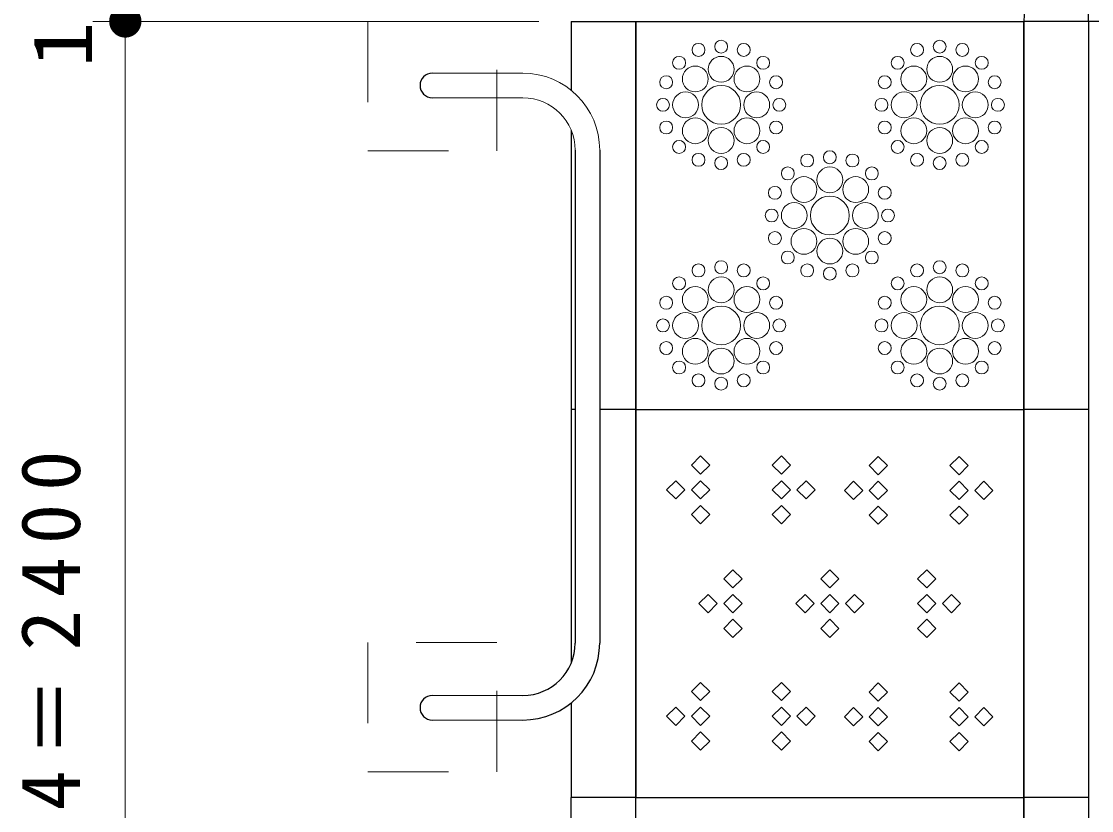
# Model space of a CAD drawing. Units: millimetres on the paper. Extents: x -365 to 0, y -26 to 257.
# Drawn here: x -340.33 to -307.22, y 187.52 to 211.92 of the extents above; entities that cross this region are included whole.
import ezdxf

# ---------------------------------------------------------------- set-up
doc = ezdxf.new("R2010")
doc.units = ezdxf.units.MM
doc.linetypes.add('USER1', pattern=[4.5, 2.5, -2])
doc.layers.add('LY_1', color=7, linetype='Continuous', lineweight=13)
doc.styles.add('ＭＳ ゴシック', font='')
doc.styles.get('ＭＳ ゴシック').set_extended_font_data('MS Gothic')

# ---------------------------------------------------------------- blocks, each defined once
blk = doc.blocks.new('filled_dot')
at = {"color": 0, "linetype": 'Continuous', "lineweight": -2, "const_width": 1.25}
blk.add_lwpolyline([(-0.625, 0, 1), (0.625, 0, 1)], format="xyb", close=True, dxfattribs=at)

msp = doc.modelspace()

# ---------------------------------------------------------------- linework, layer by layer
at = {"layer": 'LY_1'}
for p, q in [((-337.12, 211.917), (-337.12, 213.917)), ((-324.348, 211.917), (-338.12, 211.917)), ((-324.32, 211.917), (-338.12, 211.917)), ((-337.12, 163.917), (-337.12, 211.917)), ((-319.32, 198.482), (-319.603, 198.2)), ((-319.037, 198.2), (-319.32, 198.482)), ((-316.82, 198.482), (-317.103, 198.2)), ((-316.537, 198.2), (-316.82, 198.482)), ((-313.82, 198.465), (-314.103, 198.182)), ((-313.537, 198.182), (-313.82, 198.465)), ((-311.32, 198.465), (-311.603, 198.182)), ((-311.037, 198.182), (-311.32, 198.465)), ((-319.603, 198.2), (-319.32, 197.917)), ((-319.32, 197.917), (-319.037, 198.2)), ((-317.103, 198.2), (-316.82, 197.917)), ((-316.82, 197.917), (-316.537, 198.2)), ((-314.103, 198.182), (-313.82, 197.9)), ((-313.82, 197.9), (-313.537, 198.182)), ((-311.603, 198.182), (-311.32, 197.9)), ((-311.32, 197.9), (-311.037, 198.182)), ((-320.369, 197.434), (-320.086, 197.717)), ((-320.086, 197.717), (-319.803, 197.434)), ((-319.32, 197.717), (-319.603, 197.434)), ((-319.037, 197.434), (-319.32, 197.717)), ((-316.82, 197.717), (-317.103, 197.434)), ((-316.537, 197.434), (-316.82, 197.717)), ((-316.337, 197.434), (-316.054, 197.717)), ((-316.054, 197.717), (-315.772, 197.434)), ((-314.869, 197.417), (-314.586, 197.7)), ((-314.586, 197.7), (-314.303, 197.417)), ((-313.82, 197.7), (-314.103, 197.417)), ((-313.537, 197.417), (-313.82, 197.7)), ((-311.32, 197.7), (-311.603, 197.417)), ((-311.037, 197.417), (-311.32, 197.7)), ((-310.837, 197.417), (-310.554, 197.7)), ((-310.554, 197.7), (-310.272, 197.417)), ((-320.086, 197.151), (-320.369, 197.434)), ((-319.803, 197.434), (-320.086, 197.151)), ((-319.603, 197.434), (-319.32, 197.151)), ((-319.32, 197.151), (-319.037, 197.434)), ((-317.103, 197.434), (-316.82, 197.151)), ((-316.82, 197.151), (-316.537, 197.434)), ((-316.054, 197.151), (-316.337, 197.434)), ((-315.772, 197.434), (-316.054, 197.151)), ((-314.586, 197.134), (-314.869, 197.417)), ((-314.303, 197.417), (-314.586, 197.134)), ((-314.103, 197.417), (-313.82, 197.134)), ((-313.82, 197.134), (-313.537, 197.417)), ((-311.603, 197.417), (-311.32, 197.134)), ((-311.32, 197.134), (-311.037, 197.417)), ((-310.554, 197.134), (-310.837, 197.417)), ((-310.272, 197.417), (-310.554, 197.134)), ((-319.32, 196.951), (-319.603, 196.668)), ((-319.037, 196.668), (-319.32, 196.951)), ((-316.82, 196.951), (-317.103, 196.668)), ((-316.537, 196.668), (-316.82, 196.951)), ((-313.82, 196.934), (-314.103, 196.651)), ((-313.537, 196.651), (-313.82, 196.934)), ((-311.32, 196.934), (-311.603, 196.651)), ((-311.037, 196.651), (-311.32, 196.934)), ((-319.603, 196.668), (-319.32, 196.385)), ((-319.32, 196.385), (-319.037, 196.668)), ((-317.103, 196.668), (-316.82, 196.385)), ((-316.82, 196.385), (-316.537, 196.668)), ((-314.103, 196.651), (-313.82, 196.368)), ((-313.82, 196.368), (-313.537, 196.651)), ((-311.603, 196.651), (-311.32, 196.368)), ((-311.32, 196.368), (-311.037, 196.651)), ((-318.32, 194.965), (-318.603, 194.682)), ((-318.037, 194.682), (-318.32, 194.965)), ((-315.32, 194.965), (-315.603, 194.682)), ((-315.037, 194.682), (-315.32, 194.965)), ((-312.32, 194.965), (-312.603, 194.682)), ((-312.037, 194.682), (-312.32, 194.965)), ((-318.603, 194.682), (-318.32, 194.4)), ((-318.32, 194.4), (-318.037, 194.682)), ((-315.603, 194.682), (-315.32, 194.4)), ((-315.32, 194.4), (-315.037, 194.682)), ((-312.603, 194.682), (-312.32, 194.4)), ((-312.32, 194.4), (-312.037, 194.682)), ((-319.369, 193.917), (-319.086, 194.2)), ((-319.086, 194.2), (-318.803, 193.917)), ((-318.32, 194.2), (-318.603, 193.917)), ((-318.037, 193.917), (-318.32, 194.2)), ((-316.369, 193.917), (-316.086, 194.2)), ((-316.086, 194.2), (-315.803, 193.917)), ((-315.32, 194.2), (-315.603, 193.917)), ((-315.037, 193.917), (-315.32, 194.2)), ((-314.837, 193.917), (-314.554, 194.2)), ((-314.554, 194.2), (-314.272, 193.917)), ((-312.32, 194.2), (-312.603, 193.917)), ((-312.037, 193.917), (-312.32, 194.2)), ((-311.837, 193.917), (-311.554, 194.2)), ((-311.554, 194.2), (-311.272, 193.917)), ((-319.086, 193.634), (-319.369, 193.917)), ((-318.803, 193.917), (-319.086, 193.634)), ((-318.603, 193.917), (-318.32, 193.634)), ((-318.32, 193.634), (-318.037, 193.917)), ((-316.086, 193.634), (-316.369, 193.917)), ((-315.803, 193.917), (-316.086, 193.634)), ((-315.603, 193.917), (-315.32, 193.634)), ((-315.32, 193.634), (-315.037, 193.917)), ((-314.554, 193.634), (-314.837, 193.917)), ((-314.272, 193.917), (-314.554, 193.634)), ((-312.603, 193.917), (-312.32, 193.634)), ((-312.32, 193.634), (-312.037, 193.917)), ((-311.554, 193.634), (-311.837, 193.917)), ((-311.272, 193.917), (-311.554, 193.634)), ((-318.32, 193.434), (-318.603, 193.151)), ((-318.037, 193.151), (-318.32, 193.434)), ((-315.32, 193.434), (-315.603, 193.151)), ((-315.037, 193.151), (-315.32, 193.434)), ((-312.32, 193.434), (-312.603, 193.151)), ((-312.037, 193.151), (-312.32, 193.434)), ((-318.603, 193.151), (-318.32, 192.868)), ((-318.32, 192.868), (-318.037, 193.151)), ((-315.603, 193.151), (-315.32, 192.868)), ((-315.32, 192.868), (-315.037, 193.151)), ((-312.603, 193.151), (-312.32, 192.868)), ((-312.32, 192.868), (-312.037, 193.151)), ((-319.32, 191.482), (-319.603, 191.2)), ((-319.037, 191.2), (-319.32, 191.482)), ((-316.82, 191.482), (-317.103, 191.2)), ((-316.537, 191.2), (-316.82, 191.482)), ((-313.82, 191.465), (-314.103, 191.182)), ((-313.537, 191.182), (-313.82, 191.465)), ((-311.32, 191.465), (-311.603, 191.182)), ((-311.037, 191.182), (-311.32, 191.465)), ((-319.603, 191.2), (-319.32, 190.917)), ((-319.32, 190.917), (-319.037, 191.2)), ((-317.103, 191.2), (-316.82, 190.917)), ((-316.82, 190.917), (-316.537, 191.2)), ((-314.103, 191.182), (-313.82, 190.9)), ((-313.82, 190.9), (-313.537, 191.182)), ((-311.603, 191.182), (-311.32, 190.9)), ((-311.32, 190.9), (-311.037, 191.182)), ((-320.369, 190.434), (-320.086, 190.717)), ((-320.086, 190.151), (-320.369, 190.434)), ((-320.086, 190.717), (-319.803, 190.434)), ((-319.803, 190.434), (-320.086, 190.151)), ((-319.32, 190.717), (-319.603, 190.434)), ((-319.603, 190.434), (-319.32, 190.151)), ((-319.037, 190.434), (-319.32, 190.717)), ((-319.32, 190.151), (-319.037, 190.434)), ((-316.82, 190.717), (-317.103, 190.434)), ((-317.103, 190.434), (-316.82, 190.151)), ((-316.537, 190.434), (-316.82, 190.717)), ((-316.82, 190.151), (-316.537, 190.434)), ((-316.337, 190.434), (-316.054, 190.717)), ((-316.054, 190.151), (-316.337, 190.434)), ((-316.054, 190.717), (-315.772, 190.434)), ((-315.772, 190.434), (-316.054, 190.151)), ((-314.869, 190.417), (-314.586, 190.7)), ((-314.586, 190.134), (-314.869, 190.417)), ((-314.586, 190.7), (-314.303, 190.417)), ((-314.303, 190.417), (-314.586, 190.134)), ((-313.82, 190.7), (-314.103, 190.417)), ((-314.103, 190.417), (-313.82, 190.134)), ((-313.537, 190.417), (-313.82, 190.7)), ((-313.82, 190.134), (-313.537, 190.417)), ((-311.32, 190.7), (-311.603, 190.417)), ((-311.603, 190.417), (-311.32, 190.134)), ((-311.037, 190.417), (-311.32, 190.7)), ((-311.32, 190.134), (-311.037, 190.417)), ((-310.837, 190.417), (-310.554, 190.7)), ((-310.554, 190.134), (-310.837, 190.417)), ((-310.554, 190.7), (-310.272, 190.417)), ((-310.272, 190.417), (-310.554, 190.134)), ((-319.32, 189.951), (-319.603, 189.668)), ((-319.037, 189.668), (-319.32, 189.951)), ((-316.82, 189.951), (-317.103, 189.668)), ((-316.537, 189.668), (-316.82, 189.951)), ((-313.82, 189.934), (-314.103, 189.651)), ((-313.537, 189.651), (-313.82, 189.934)), ((-311.32, 189.934), (-311.603, 189.651)), ((-311.037, 189.651), (-311.32, 189.934)), ((-319.603, 189.668), (-319.32, 189.385)), ((-319.32, 189.385), (-319.037, 189.668)), ((-317.103, 189.668), (-316.82, 189.385)), ((-316.82, 189.385), (-316.537, 189.668)), ((-314.103, 189.651), (-313.82, 189.368)), ((-313.82, 189.368), (-313.537, 189.651)), ((-311.603, 189.651), (-311.32, 189.368)), ((-311.32, 189.368), (-311.037, 189.651))]:
    msp.add_line(p, q, dxfattribs=at)
at = {"layer": 'LY_1', "lineweight": 25}
for p, q in [((-307.32, 211.917), (-307.32, 213.917)), ((-307.32, 211.917), (-307.32, 213.917)), ((-323.32, 211.917), (-323.32, 209.785)), ((-323.32, 211.917), (-321.32, 211.917)), ((-323.32, 211.917), (-321.32, 211.917)), ((-321.32, 211.917), (-321.32, 187.917)), ((-321.32, 199.917), (-321.32, 211.917)), ((-321.32, 211.917), (-309.32, 211.917)), ((-307.32, 211.917), (-309.32, 211.917)), ((-307.32, 211.917), (-309.32, 211.917)), ((-309.32, 211.917), (-309.32, 199.917)), ((-309.32, 199.917), (-309.32, 211.917)), ((-295.32, 211.917), (-307.32, 211.917)), ((-307.32, 211.917), (-307.32, 199.917)), ((-323.32, 208.549), (-323.32, 192.085)), ((-323.2, 199.917), (-323.32, 199.917)), ((-321.32, 199.917), (-322.44, 199.917)), ((-321.32, 199.917), (-309.32, 199.917)), ((-321.32, 187.917), (-321.32, 199.917)), ((-321.32, 199.917), (-309.32, 199.917)), ((-307.32, 199.917), (-309.32, 199.917)), ((-309.32, 199.917), (-309.32, 187.917)), ((-307.32, 199.917), (-309.32, 199.917)), ((-309.32, 187.917), (-309.32, 199.917)), ((-307.32, 199.917), (-307.32, 187.917)), ((-323.32, 190.849), (-323.32, 187.917)), ((-323.32, 184.985), (-323.32, 187.917)), ((-321.32, 187.917), (-323.32, 187.917)), ((-321.32, 187.917), (-323.32, 187.917)), ((-321.32, 163.917), (-321.32, 187.917)), ((-321.32, 187.917), (-309.32, 187.917)), ((-321.32, 175.917), (-321.32, 187.917)), ((-321.32, 187.917), (-309.32, 187.917)), ((-307.32, 187.917), (-309.32, 187.917)), ((-307.32, 187.917), (-309.32, 187.917)), ((-309.32, 187.917), (-309.32, 175.917)), ((-309.32, 175.917), (-309.32, 187.917)), ((-307.32, 187.917), (-307.32, 175.917))]:
    msp.add_line(p, q, dxfattribs=at)
at = {"layer": 'LY_1', "linetype": 'USER1'}
for p, q in [((-329.62, 211.917), (-329.62, 207.917)), ((-325.62, 211.917), (-329.62, 211.917)), ((-325.62, 207.917), (-325.62, 211.917)), ((-329.62, 207.917), (-325.62, 207.917)), ((-325.62, 192.717), (-329.62, 192.717)), ((-329.62, 192.717), (-329.62, 188.717)), ((-325.62, 188.717), (-325.62, 192.717)), ((-329.62, 188.717), (-325.62, 188.717))]:
    msp.add_line(p, q, dxfattribs=at)
at = {"layer": 'LY_1', "color": 4}
for p, q in [((-324.82, 210.317), (-327.62, 210.317)), ((-324.82, 209.557), (-327.62, 209.557)), ((-324.82, 191.077), (-327.62, 191.077)), ((-324.82, 190.317), (-327.62, 190.317))]:
    msp.add_line(p, q, dxfattribs=at)
at = {"layer": 'LY_1', "color": 4, "lineweight": 25}
for p, q in [((-323.2, 207.937), (-323.2, 192.697)), ((-322.44, 207.937), (-322.44, 192.697))]:
    msp.add_line(p, q, dxfattribs=at)
at = {"layer": 'LY_1', "color": 211}
for centre, radius in [((-318.683, 211.137), 0.2), ((-311.92, 211.137), 0.2), ((-319.383, 211.037), 0.2), ((-317.983, 211.037), 0.2), ((-312.62, 211.037), 0.2), ((-311.22, 211.037), 0.2), ((-319.983, 210.637), 0.2), ((-318.683, 210.437), 0.4), ((-317.383, 210.637), 0.2), ((-313.22, 210.637), 0.2), ((-311.92, 210.437), 0.4), ((-310.62, 210.637), 0.2), ((-319.483, 210.137), 0.4), ((-317.883, 210.137), 0.4), ((-312.72, 210.137), 0.4), ((-311.12, 210.137), 0.4), ((-320.383, 210.037), 0.2), ((-316.983, 210.037), 0.2), ((-313.62, 210.037), 0.2), ((-310.22, 210.037), 0.2), ((-319.783, 209.337), 0.4), ((-318.683, 209.337), 0.6), ((-317.583, 209.337), 0.4), ((-313.02, 209.337), 0.4), ((-311.92, 209.337), 0.6), ((-310.82, 209.337), 0.4), ((-320.483, 209.337), 0.2), ((-316.883, 209.337), 0.2), ((-313.72, 209.337), 0.2), ((-310.12, 209.337), 0.2), ((-320.383, 208.637), 0.2), ((-319.483, 208.537), 0.4), ((-318.683, 208.237), 0.4), ((-317.883, 208.537), 0.4), ((-316.983, 208.637), 0.2), ((-313.62, 208.637), 0.2), ((-312.72, 208.537), 0.4), ((-311.92, 208.237), 0.4), ((-311.12, 208.537), 0.4), ((-310.22, 208.637), 0.2), ((-319.983, 208.037), 0.2), ((-317.383, 208.037), 0.2), ((-313.22, 208.037), 0.2), ((-310.62, 208.037), 0.2), ((-319.383, 207.637), 0.2), ((-318.683, 207.537), 0.2), ((-317.983, 207.637), 0.2), ((-316.02, 207.617), 0.2), ((-315.32, 207.717), 0.2), ((-314.62, 207.617), 0.2), ((-312.62, 207.637), 0.2), ((-311.92, 207.537), 0.2), ((-311.22, 207.637), 0.2), ((-316.62, 207.217), 0.2), ((-315.32, 207.017), 0.4), ((-314.02, 207.217), 0.2), ((-316.12, 206.717), 0.4), ((-314.52, 206.717), 0.4), ((-317.02, 206.617), 0.2), ((-313.62, 206.617), 0.2), ((-316.42, 205.917), 0.4), ((-315.32, 205.917), 0.6), ((-314.22, 205.917), 0.4), ((-317.12, 205.917), 0.2), ((-313.52, 205.917), 0.2), ((-317.02, 205.217), 0.2), ((-316.12, 205.117), 0.4), ((-314.52, 205.117), 0.4), ((-313.62, 205.217), 0.2), ((-315.32, 204.817), 0.4), ((-316.62, 204.617), 0.2), ((-314.02, 204.617), 0.2), ((-319.383, 204.217), 0.2), ((-318.683, 204.317), 0.2), ((-317.983, 204.217), 0.2), ((-316.02, 204.217), 0.2), ((-315.32, 204.117), 0.2), ((-314.62, 204.217), 0.2), ((-312.62, 204.217), 0.2), ((-311.92, 204.317), 0.2), ((-311.22, 204.217), 0.2), ((-319.983, 203.817), 0.2), ((-318.683, 203.617), 0.4), ((-317.383, 203.817), 0.2), ((-313.22, 203.817), 0.2), ((-311.92, 203.617), 0.4), ((-310.62, 203.817), 0.2), ((-319.483, 203.317), 0.4), ((-317.883, 203.317), 0.4), ((-312.72, 203.317), 0.4), ((-311.12, 203.317), 0.4), ((-320.383, 203.217), 0.2), ((-316.983, 203.217), 0.2), ((-313.62, 203.217), 0.2), ((-310.22, 203.217), 0.2), ((-318.683, 202.517), 0.6), ((-311.92, 202.517), 0.6), ((-320.483, 202.517), 0.2), ((-319.783, 202.517), 0.4), ((-317.583, 202.517), 0.4), ((-316.883, 202.517), 0.2), ((-313.72, 202.517), 0.2), ((-313.02, 202.517), 0.4), ((-310.82, 202.517), 0.4), ((-310.12, 202.517), 0.2), ((-320.383, 201.817), 0.2), ((-319.483, 201.717), 0.4), ((-317.883, 201.717), 0.4), ((-316.983, 201.817), 0.2), ((-313.62, 201.817), 0.2), ((-312.72, 201.717), 0.4), ((-311.12, 201.717), 0.4), ((-310.22, 201.817), 0.2), ((-318.683, 201.417), 0.4), ((-311.92, 201.417), 0.4), ((-319.983, 201.217), 0.2), ((-317.383, 201.217), 0.2), ((-313.22, 201.217), 0.2), ((-310.62, 201.217), 0.2), ((-319.383, 200.817), 0.2), ((-317.983, 200.817), 0.2), ((-312.62, 200.817), 0.2), ((-311.22, 200.817), 0.2), ((-318.683, 200.717), 0.2), ((-311.92, 200.717), 0.2)]:
    msp.add_circle(centre, radius, dxfattribs=at)
at = {"layer": 'LY_1', "lineweight": 25}
msp.add_arc((-307.32, 211.917), 2, 90, 180, dxfattribs=at)
at = {"layer": 'LY_1', "color": 4, "lineweight": 25}
for centre, radius, start, end in [((-327.62, 209.937), 0.38, 90, 270), ((-324.82, 192.697), 2.38, 270, 0), ((-324.82, 192.697), 1.62, 270, 0), ((-327.62, 190.697), 0.38, 90, 270)]:
    msp.add_arc(centre, radius, start, end, dxfattribs=at)
at = {"layer": 'LY_1', "color": 4}
for radius in [2.38, 1.62]:
    msp.add_arc((-324.82, 207.937), radius, 0, 90, dxfattribs=at)

# ---------------------------------------------------------------- block references
at = {"layer": 'LY_1', "xscale": 0.4, "yscale": 0.4}
for rotation in [90, 270]:
    msp.add_blockref('filled_dot', (-337.12, 211.917), dxfattribs=dict(at, rotation=rotation))

# ---------------------------------------------------------------- texts
at = {"layer": 'LY_1', "char_height": 1.833, "attachment_point": 8, "rotation": 90, "style": 'ＭＳ ゴシック'}
for s, insert in [('\\T1.33;\\W1.15;100', (-338.12, 213.345)), ('\\T1.32;@600×4＝2400', (-338.12, 188.344))]:
    msp.add_mtext(s, dxfattribs=dict(at, insert=insert))

doc.saveas('drawing.dxf')
